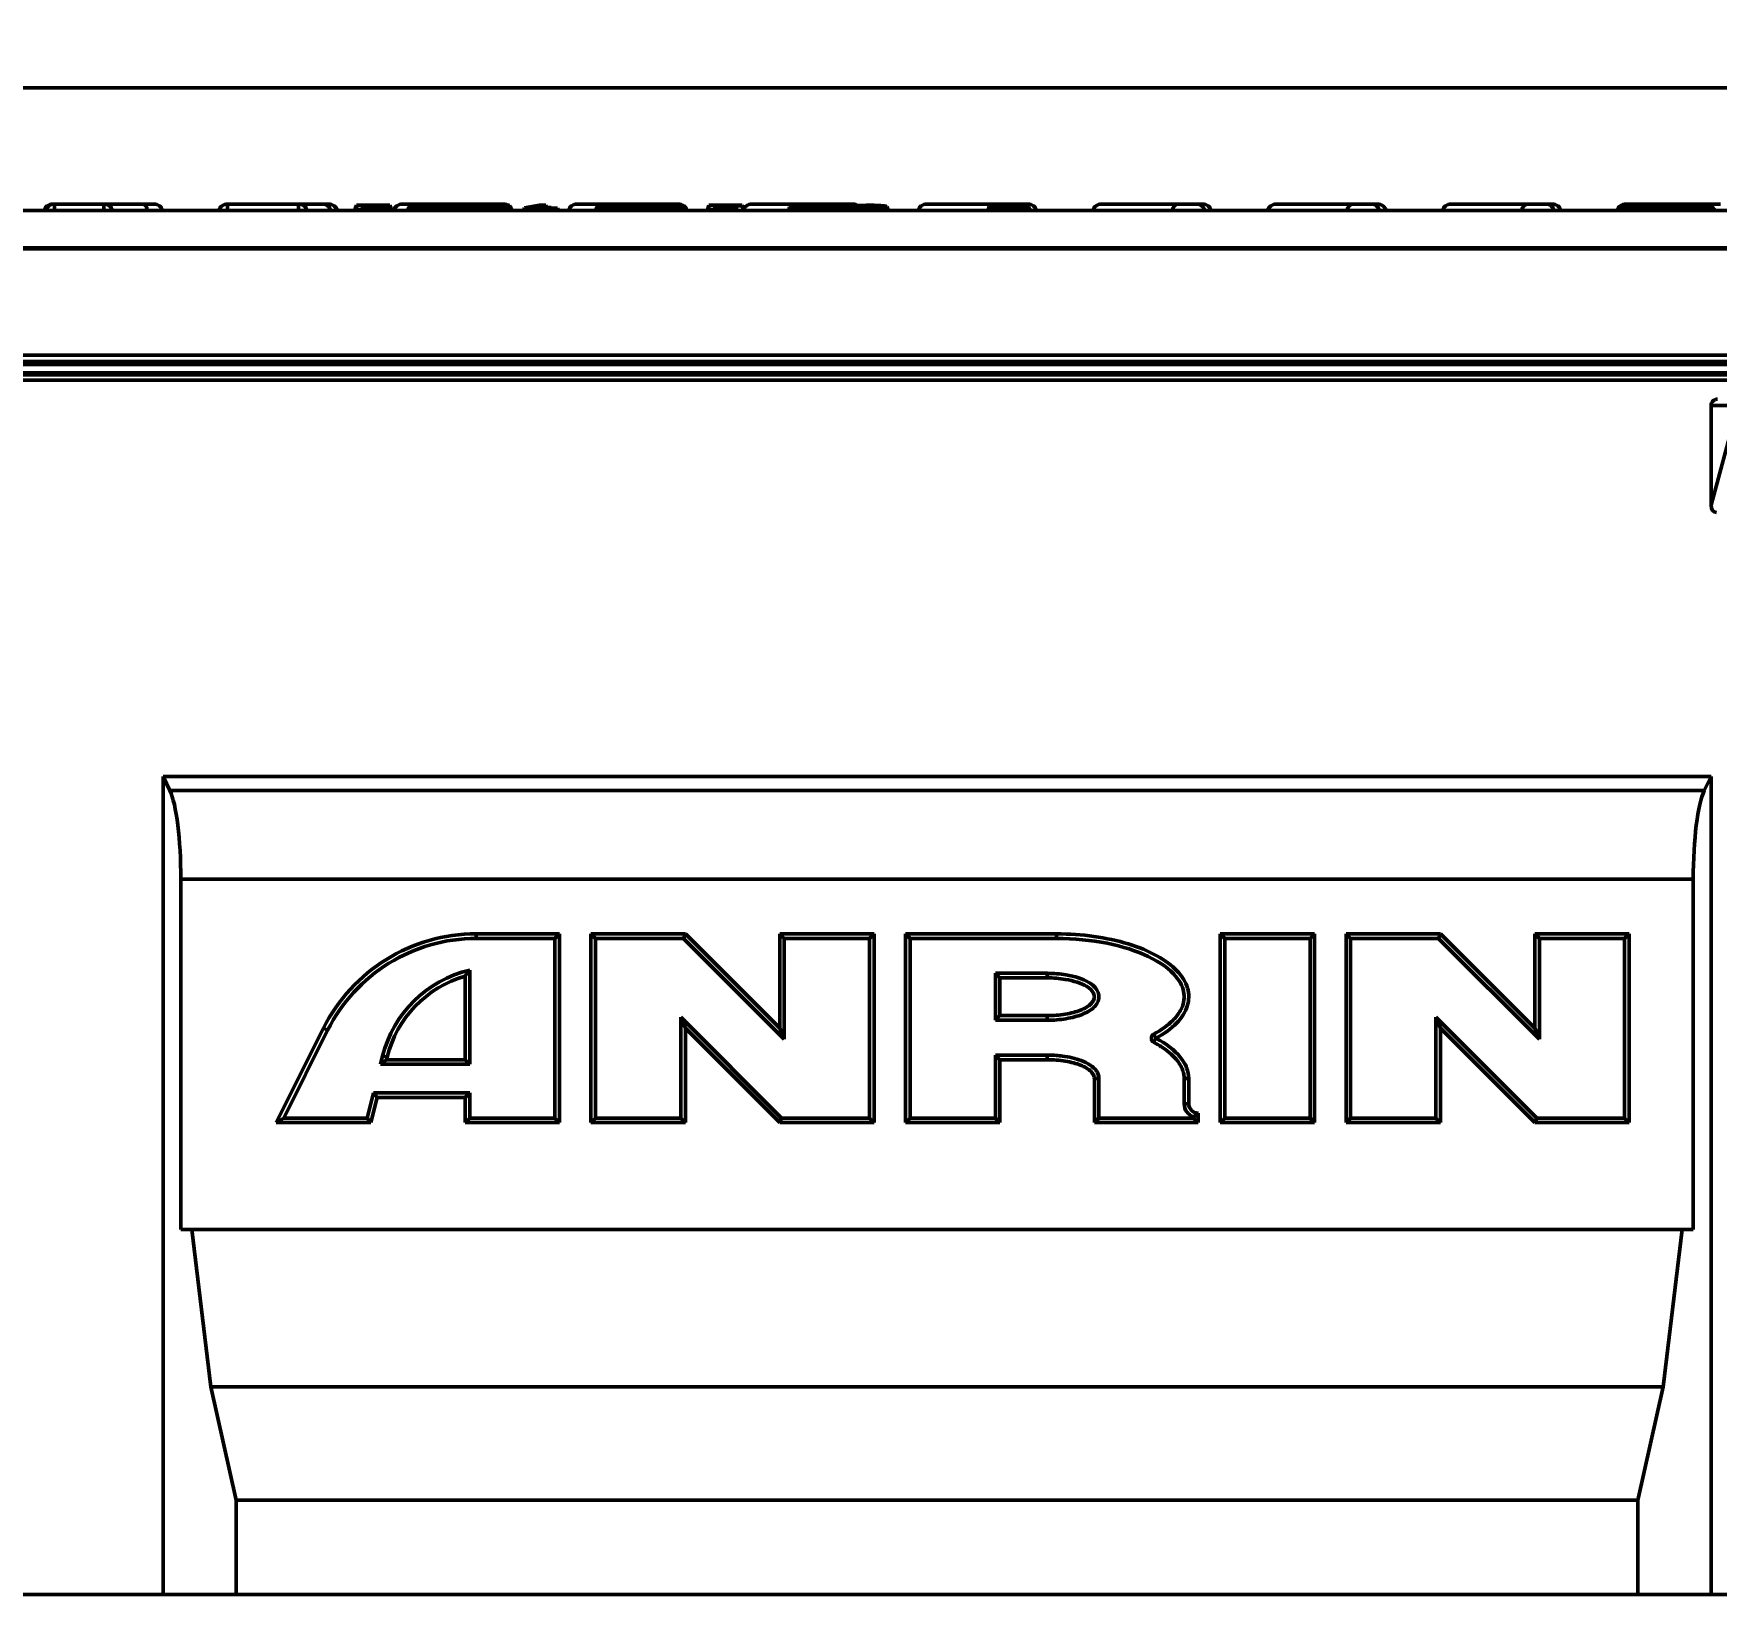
# Model space of a CAD drawing. Header units: millimetres. Extents: x 0 to 2219, y -32 to 1188.
# Drawn here: x 819.1 to 1086.5, y 634 to 882.1 of the extents above; entities that cross this region are included whole.
import ezdxf

# ---------------------------------------------------------------- set-up
doc = ezdxf.new("R2010")
doc.units = ezdxf.units.MM
doc.header["$LTSCALE"] = 2
doc.layers.get('Defpoints').update_dxf_attribs({"lineweight": 50})
for name, color, linetype, lineweight in [('Bemaßung (ISO)', 7, 'Continuous', 50), ('Sichtbar (ISO)', 7, 'Continuous', 50), ('Sichtbar schmal (ISO)', 7, 'Continuous', 50)]:
    doc.layers.add(name, color=color, linetype=linetype, lineweight=lineweight)
doc.styles.add('TXT 3_5', font='isocpeur.ttf')
doc.dimstyles.new('Anrin Standard (DIN)', dxfattribs={"dimscale": 2, "dimtxt": 3.5, "dimasz": 2.5, "dimexe": 2, "dimexo": 0, "dimgap": 0.8, "dimtad": 1, "dimrnd": 1e-08, "dimtxsty": 'TXT 3_5', "dimcen": 0.09, "dimdle": 10, "dimclrd": 256, "dimclre": 256, "dimclrt": 256, "dimadec": 0, "dimazin": 2, "dimtfac": 0.714286, "dimtmove": 0, "dimatfit": 3, "dimfxl": 1, "dimtolj": 1, "dimlwd": -1, "dimlwe": -1, "dimarcsym": 0})

# ---------------------------------------------------------------- blocks, each defined once
blk = doc.blocks.new('*D31')
at = {"layer": 'Bemaßung (ISO)', "transparency": 16777216}
for p, q in [((597.68, 807.69), (597.68, 877.51)), ((1597.68, 807.69), (1597.68, 877.51)), ((602.68, 873.51), (1592.68, 873.51))]:
    blk.add_line(p, q, dxfattribs=at)
for points in [[(602.68, 874.35), (602.68, 872.68), (597.68, 873.51)], [(1592.68, 874.35), (1592.68, 872.68), (1597.68, 873.51)]]:
    blk.add_solid(points, dxfattribs=at)
at = {"layer": 'Defpoints', "color": 0, "transparency": 16777216}
for p in [(1597.68, 873.51), (597.68, 807.69), (1597.68, 807.69)]:
    blk.add_point(p, dxfattribs=at)
at = {"layer": 'Bemaßung (ISO)', "transparency": 16777216, "insert": (1089.26, 882.11), "char_height": 7, "attachment_point": 1, "style": 'TXT 3_5'}
blk.add_mtext('\\A1;1000', dxfattribs=at)

msp = doc.modelspace()

# ---------------------------------------------------------------- linework, layer by layer
at = {"layer": 'Sichtbar (ISO)'}
for p, q in [((597.6788, 853.9986), (1097.6788, 853.9986)), ((822.1402, 854.9986), (822.3998, 854.9986)), ((822.3998, 854.9986), (830.2719, 854.9986)), ((830.2719, 854.9986), (836.4972, 854.9986)), ((836.4972, 854.9986), (838.2261, 854.9986)), ((849.9179, 854.9986), (849.9212, 854.9986)), ((849.9212, 854.9986), (861.2031, 854.9986)), ((861.2031, 854.9986), (862.1841, 854.9986)), ((862.1841, 854.9986), (864.9874, 854.9986)), ((864.9874, 854.9986), (866.0039, 854.9986)), ((870.1242, 853.9986), (870.436, 854.8294)), ((870.3874, 853.9986), (870.436, 854.1353)), ((870.436, 854.1353), (870.436, 854.8294)), ((870.436, 854.8294), (875.7081, 854.8294)), ((875.7081, 854.1353), (870.436, 854.1353)), ((875.7081, 854.7592), (871.3747, 854.7592)), ((871.4606, 854.5175), (871.3747, 854.7592)), ((871.3747, 854.7592), (871.3747, 854.5175)), ((871.3747, 854.5175), (874.7081, 854.5175)), ((874.7081, 854.4473), (871.3747, 854.4473)), ((871.4606, 854.2056), (871.3747, 854.4473)), ((871.3747, 854.4473), (871.3747, 854.2056)), ((871.3747, 854.2056), (875.7081, 854.2056)), ((874.8251, 854.2056), (874.7081, 854.5175)), ((874.7081, 854.5175), (874.7081, 854.4473)), ((874.7939, 854.2056), (874.7081, 854.4473)), ((876.0198, 853.9986), (875.7081, 854.8294)), ((875.7081, 854.8294), (875.7081, 854.7592)), ((875.9783, 853.9986), (875.7081, 854.7592)), ((875.7857, 853.9986), (875.7081, 854.2056)), ((875.7081, 854.2056), (875.7081, 854.1353)), ((875.7566, 853.9986), (875.7081, 854.1353)), ((877.6957, 854.9986), (879.5522, 854.9986)), ((893.0652, 854.9986), (879.5522, 854.9986)), ((893.0652, 854.9986), (893.7817, 854.9986)), ((894.4737, 854.8294), (894.7081, 854.8294)), ((894.7911, 854.6082), (894.7081, 854.8294)), ((894.7081, 854.8294), (894.7081, 854.6784)), ((896.9546, 853.9986), (897.1027, 854.402)), ((896.992, 853.9986), (897.1027, 854.31)), ((897.1027, 854.402), (899.5055, 854.8294)), ((897.1027, 854.31), (897.1027, 854.402)), ((900.436, 854.31), (897.1027, 854.31)), ((900.524, 854.8294), (897.9989, 854.3803)), ((897.9989, 854.3803), (900.436, 854.3803)), ((899.5055, 854.8294), (900.524, 854.8294)), ((900.3254, 853.9986), (900.436, 854.31)), ((900.3874, 853.9986), (900.436, 854.1353)), ((900.4079, 854.3803), (900.436, 854.4551)), ((900.436, 854.3803), (900.436, 854.4551)), ((900.436, 854.4551), (901.3747, 854.4551)), ((900.436, 854.1353), (900.436, 854.31)), ((901.3747, 854.1353), (900.436, 854.1353)), ((900.7355, 854.4551), (900.524, 854.8294)), ((901.4028, 854.3803), (901.3747, 854.4551)), ((901.3747, 854.4551), (901.3747, 854.3803)), ((901.3747, 854.3803), (902.3747, 854.3803)), ((902.3747, 854.31), (901.3747, 854.31)), ((901.4854, 853.9986), (901.3747, 854.31)), ((901.3747, 854.31), (901.3747, 854.1353)), ((901.4233, 853.9986), (901.3747, 854.1353)), ((902.5179, 853.9986), (902.3747, 854.3803)), ((902.3747, 854.3803), (902.3747, 854.31)), ((902.4854, 853.9986), (902.3747, 854.31)), ((904.7664, 854.8215), (904.7693, 854.8294)), ((904.7693, 854.8231), (904.7693, 854.8294)), ((904.7693, 854.8294), (904.7814, 854.8294)), ((905.4735, 854.9986), (909.292, 854.9986)), ((921.4823, 854.9986), (909.292, 854.9986)), ((921.4823, 854.9986), (921.5595, 854.9986)), ((926.1242, 853.9986), (926.436, 854.8294)), ((926.3874, 853.9986), (926.436, 854.1353)), ((926.436, 854.1353), (926.436, 854.8294)), ((926.436, 854.8294), (931.7081, 854.8294)), ((927.3747, 854.1353), (926.436, 854.1353)), ((931.7081, 854.7592), (927.3747, 854.7592)), ((927.4606, 854.5175), (927.3747, 854.7592)), ((927.3747, 854.7592), (927.3747, 854.5175)), ((927.3747, 854.5175), (930.7081, 854.5175)), ((930.7081, 854.4473), (927.3747, 854.4473)), ((927.5341, 853.9986), (927.3747, 854.4473)), ((927.3747, 854.4473), (927.3747, 854.1353)), ((927.4233, 853.9986), (927.3747, 854.1353)), ((930.9028, 853.9986), (930.7081, 854.5175)), ((930.7081, 854.5175), (930.7081, 854.4473)), ((930.8675, 853.9986), (930.7081, 854.4473)), ((931.9365, 854.2207), (931.7081, 854.8294)), ((931.7081, 854.8294), (931.7081, 854.7592)), ((931.9143, 854.1787), (931.7081, 854.7592)), ((933.2513, 854.9986), (939.8577, 854.9986)), ((949.2542, 854.9986), (939.8577, 854.9986)), ((949.2542, 854.9986), (949.3372, 854.9986)), ((950.3747, 854.582), (950.3747, 854.6321)), ((953.7693, 854.6321), (953.7693, 854.3327)), ((954.7071, 854.6375), (954.9403, 853.9986)), ((954.7081, 854.6321), (954.7081, 854.3327)), ((961.029, 854.9986), (971.4315, 854.9986)), ((976.3805, 854.9986), (971.4315, 854.9986)), ((976.3805, 854.9986), (977.115, 854.9986)), ((988.8068, 854.9986), (1001.0729, 854.9986)), ((1001.0729, 854.9986), (1003.8762, 854.9986)), ((1003.8762, 854.9986), (1004.8928, 854.9986)), ((1016.5846, 854.9986), (1028.8507, 854.9986)), ((1028.8507, 854.9986), (1031.654, 854.9986)), ((1031.654, 854.9986), (1032.6706, 854.9986)), ((1044.3624, 854.9986), (1056.6285, 854.9986)), ((1056.6285, 854.9986), (1059.4318, 854.9986)), ((1059.4318, 854.9986), (1060.4484, 854.9986)), ((1072.1402, 854.9986), (1072.1877, 854.9986)), ((1084.155, 854.9986), (1072.1877, 854.9986)), ((1084.155, 854.9986), (1084.4063, 854.9986)), ((1084.4063, 854.9986), (1087.2096, 854.9986)), ((1097.6788, 829.9986), (597.6788, 829.9986)), ((1597.6788, 826.9986), (597.6788, 826.9986)), ((1085.6788, 807.154), (1085.6788, 822.9986)), ((1085.6788, 763.9986), (839.6788, 763.9986)), ((839.6788, 633.9986), (839.6788, 763.9986)), ((839.6788, 763.9986), (840.7598, 761.7674)), ((1084.5979, 761.7674), (1085.6788, 763.9986)), ((1085.6788, 633.9986), (1085.6788, 763.9986)), ((842.5, 747.672), (842.5, 691.9986)), ((1082.8576, 691.9986), (1082.8576, 747.672)), ((889.4493, 738.9986), (902.6788, 738.9986)), ((889.4493, 738.2707), (901.9509, 738.2707)), ((902.6788, 738.9986), (901.9509, 738.2707)), ((901.9509, 738.2707), (901.9509, 709.7266)), ((902.6788, 738.9986), (902.6788, 708.9986)), ((907.6788, 738.9986), (922.6788, 738.9986)), ((907.6788, 738.9986), (908.4068, 738.2707)), ((907.6788, 708.9986), (907.6788, 738.9986)), ((908.4068, 738.2707), (922.3773, 738.2707)), ((908.4068, 709.7266), (908.4068, 738.2707)), ((922.6788, 738.9986), (922.3773, 738.2707)), ((922.3773, 738.2707), (938.4068, 722.2412)), ((922.6788, 738.9986), (937.6788, 723.9986)), ((937.6788, 738.9986), (938.4068, 738.2707)), ((937.6788, 723.9986), (937.6788, 738.9986)), ((937.6788, 738.9986), (952.6788, 738.9986)), ((938.4068, 722.2412), (938.4068, 738.2707)), ((938.4068, 738.2707), (951.9509, 738.2707)), ((952.6788, 738.9986), (951.9509, 738.2707)), ((951.9509, 738.2707), (951.9509, 709.7266)), ((952.6788, 738.9986), (952.6788, 708.9986)), ((957.6788, 738.9986), (958.4068, 738.2707)), ((957.6788, 708.9986), (957.6788, 738.9986)), ((957.6788, 738.9986), (981.6788, 738.9986)), ((958.4068, 709.7266), (958.4068, 738.2707)), ((958.4068, 738.2707), (981.6788, 738.2707)), ((1007.6788, 738.9986), (1008.4068, 738.2707)), ((1007.6788, 708.9986), (1007.6788, 738.9986)), ((1007.6788, 738.9986), (1022.6788, 738.9986)), ((1008.4068, 709.7266), (1008.4068, 738.2707)), ((1008.4068, 738.2707), (1021.9509, 738.2707)), ((1022.6788, 738.9986), (1021.9509, 738.2707)), ((1021.9509, 738.2707), (1021.9509, 709.7266)), ((1022.6788, 738.9986), (1022.6788, 708.9986)), ((1027.6788, 738.9986), (1042.6788, 738.9986)), ((1027.6788, 738.9986), (1028.4068, 738.2707)), ((1027.6788, 708.9986), (1027.6788, 738.9986)), ((1028.4068, 738.2707), (1042.3773, 738.2707)), ((1028.4068, 709.7266), (1028.4068, 738.2707)), ((1042.6788, 738.9986), (1042.3773, 738.2707)), ((1042.3773, 738.2707), (1058.4068, 722.2412)), ((1042.6788, 738.9986), (1057.6788, 723.9986)), ((1057.6788, 738.9986), (1058.4068, 738.2707)), ((1057.6788, 723.9986), (1057.6788, 738.9986)), ((1057.6788, 738.9986), (1072.6788, 738.9986)), ((1058.4068, 722.2412), (1058.4068, 738.2707)), ((1058.4068, 738.2707), (1071.9509, 738.2707)), ((1072.6788, 738.9986), (1071.9509, 738.2707)), ((1071.9509, 738.2707), (1071.9509, 709.7266)), ((1072.6788, 738.9986), (1072.6788, 708.9986)), ((888.4068, 733.2309), (888.4068, 718.2707)), ((971.9509, 725.2707), (971.9509, 732.7266)), ((972.6788, 731.9986), (971.9509, 732.7266)), ((971.9509, 732.7266), (980.1788, 732.7266)), ((887.6788, 718.9986), (887.6788, 732.2874)), ((972.6788, 731.9986), (972.6788, 725.9986)), ((980.1788, 731.9986), (972.6788, 731.9986)), ((937.9803, 709.7266), (921.9509, 725.756)), ((922.6788, 723.9986), (921.9509, 725.756)), ((921.9509, 725.756), (921.9509, 709.7266)), ((972.6788, 725.9986), (971.9509, 725.2707)), ((980.1788, 725.2707), (971.9509, 725.2707)), ((972.6788, 725.9986), (980.1788, 725.9986)), ((1057.9803, 709.7266), (1041.9509, 725.756)), ((1042.6788, 723.9986), (1041.9509, 725.756)), ((1041.9509, 725.756), (1041.9509, 709.7266)), ((857.6788, 708.9986), (865.1788, 723.9986)), ((858.8567, 709.7266), (865.8299, 723.6731)), ((937.6788, 708.9986), (922.6788, 723.9986)), ((922.6788, 723.9986), (922.6788, 708.9986)), ((937.6788, 723.9986), (938.4068, 722.2412)), ((1057.6788, 708.9986), (1042.6788, 723.9986)), ((1042.6788, 723.9986), (1042.6788, 708.9986)), ((1057.6788, 723.9986), (1058.4068, 722.2412)), ((874.2465, 718.2707), (874.5771, 719.5932)), ((875.2833, 719.4166), (875.1788, 718.9986)), ((980.1788, 719.7266), (971.9509, 719.7266)), ((972.6788, 718.9986), (971.9509, 719.7266)), ((971.9509, 719.7266), (971.9509, 709.7266)), ((875.1788, 718.9986), (874.2465, 718.2707)), ((888.4068, 718.2707), (874.2465, 718.2707)), ((875.1788, 718.9986), (887.6788, 718.9986)), ((887.6788, 718.9986), (888.4068, 718.2707)), ((980.1788, 718.9986), (972.6788, 718.9986)), ((972.6788, 718.9986), (972.6788, 708.9986)), ((987.6788, 708.9986), (987.6788, 715.9986)), ((988.4068, 709.7266), (988.4068, 715.9986)), ((1001.9509, 715.9986), (1001.9509, 711.9986)), ((1002.6788, 715.9986), (1002.6788, 711.9986)), ((873.1105, 713.7266), (872.1105, 709.7266)), ((873.6788, 712.9986), (872.6788, 708.9986)), ((888.4068, 713.7266), (873.1105, 713.7266)), ((873.6788, 712.9986), (873.1105, 713.7266)), ((887.6788, 712.9986), (873.6788, 712.9986)), ((887.6788, 712.9986), (888.4068, 713.7266)), ((887.6788, 708.9986), (887.6788, 712.9986)), ((888.4068, 709.7266), (888.4068, 713.7266)), ((857.6788, 708.9986), (858.8567, 709.7266)), ((872.6788, 708.9986), (857.6788, 708.9986)), ((872.1105, 709.7266), (858.8567, 709.7266)), ((872.6788, 708.9986), (872.1105, 709.7266)), ((887.6788, 708.9986), (888.4068, 709.7266)), ((902.6788, 708.9986), (887.6788, 708.9986)), ((901.9509, 709.7266), (888.4068, 709.7266)), ((902.6788, 708.9986), (901.9509, 709.7266)), ((907.6788, 708.9986), (908.4068, 709.7266)), ((922.6788, 708.9986), (907.6788, 708.9986)), ((921.9509, 709.7266), (908.4068, 709.7266)), ((922.6788, 708.9986), (921.9509, 709.7266)), ((937.6788, 708.9986), (937.9803, 709.7266)), ((952.6788, 708.9986), (937.6788, 708.9986)), ((951.9509, 709.7266), (937.9803, 709.7266)), ((952.6788, 708.9986), (951.9509, 709.7266)), ((957.6788, 708.9986), (958.4068, 709.7266)), ((972.6788, 708.9986), (957.6788, 708.9986)), ((971.9509, 709.7266), (958.4068, 709.7266)), ((972.6788, 708.9986), (971.9509, 709.7266)), ((987.6788, 708.9986), (988.4068, 709.7266)), ((1004.1788, 708.9986), (987.6788, 708.9986)), ((1003.4509, 709.7266), (988.4068, 709.7266)), ((1003.4509, 709.893), (1003.4509, 709.7266)), ((1004.1788, 708.9986), (1003.4509, 709.7266)), ((1004.1788, 710.4986), (1004.1788, 708.9986)), ((1007.6788, 708.9986), (1008.4068, 709.7266)), ((1022.6788, 708.9986), (1007.6788, 708.9986)), ((1021.9509, 709.7266), (1008.4068, 709.7266)), ((1022.6788, 708.9986), (1021.9509, 709.7266)), ((1027.6788, 708.9986), (1028.4068, 709.7266)), ((1042.6788, 708.9986), (1027.6788, 708.9986)), ((1041.9509, 709.7266), (1028.4068, 709.7266)), ((1042.6788, 708.9986), (1041.9509, 709.7266)), ((1057.6788, 708.9986), (1057.9803, 709.7266)), ((1072.6788, 708.9986), (1057.6788, 708.9986)), ((1071.9509, 709.7266), (1057.9803, 709.7266)), ((1072.6788, 708.9986), (1071.9509, 709.7266)), ((1082.8576, 691.9986), (842.5, 691.9986)), ((844.2633, 691.9986), (847.2609, 666.9986)), ((1078.0968, 666.9986), (1081.0943, 691.9986)), ((1078.0968, 666.9986), (847.2609, 666.9986)), ((847.2609, 666.9986), (851.3164, 648.9986)), ((1074.0412, 648.9986), (1078.0968, 666.9986)), ((1074.0412, 648.9986), (851.3164, 648.9986)), ((851.3164, 648.9986), (851.3164, 633.9986)), ((1074.0412, 633.9986), (1074.0412, 648.9986)), ((815.6788, 633.9986), (839.6788, 633.9986)), ((839.6788, 633.9986), (851.3164, 633.9986)), ((1074.0412, 633.9986), (851.3164, 633.9986)), ((1074.0412, 633.9986), (1085.6788, 633.9986)), ((1085.6788, 633.9986), (1109.6788, 633.9986))]:
    msp.add_line(p, q, dxfattribs=at)
for centre, radius, start, end in [((822.1402, 853.4986), 1.5, 90, 160.528779), ((822.3998, 853.4986), 1.5, 90, 160.528779), ((830.2719, 853.4986), 1.5, 19.471221, 90), ((838.2261, 853.4986), 1.5, 19.471221, 90), ((849.9179, 853.4986), 1.5, 90, 160.528779), ((861.2031, 853.4986), 1.5, 19.471221, 90), ((866.0039, 853.4986), 1.5, 19.471221, 90), ((877.6957, 853.4986), 1.5, 90, 160.528779), ((893.7817, 853.4986), 1.5, 19.471221, 90), ((905.4735, 853.4986), 1.5, 90, 160.528779), ((921.5595, 853.4986), 1.5, 19.471221, 90), ((933.2513, 853.4986), 1.5, 90, 160.528779), ((949.3372, 853.4986), 1.5, 19.471221, 90), ((961.029, 853.4986), 1.5, 90, 160.528779), ((977.115, 853.4986), 1.5, 19.471221, 90), ((988.8068, 853.4986), 1.5, 90, 160.528779), ((1004.8928, 853.4986), 1.5, 19.471221, 90), ((1016.5846, 853.4986), 1.5, 90, 160.528779), ((1032.6706, 853.4986), 1.5, 19.471221, 90), ((1044.3624, 853.4986), 1.5, 90, 160.528779), ((1060.4484, 853.4986), 1.5, 19.471221, 90), ((1072.1402, 853.4986), 1.5, 90, 160.528779), ((889.4493, 711.8634), 27.1353, 90, 153.434949), ((889.4493, 711.8634), 26.4073, 90, 153.434949), ((892.6788, 715.0678), 18.6588, 103.235656, 165.963757), ((892.6788, 715.0678), 17.9309, 106.191505, 165.963757), ((997.4613, 722.4018), 0.7279, 118.479954, 241.935979), ((1004.1788, 711.9986), 2.2279, 180, 250.929431), ((1004.1788, 711.9986), 1.5, 180, 270)]:
    msp.add_arc(centre, radius, start, end, dxfattribs=at)
for centre, major_axis, ratio, start_param, end_param in [((952.072, 854.6321), (2.636, 0), 0.07485738, 0, 2.39389405), ((952.072, 854.6321), (-1.6973, 0), 0.07485738, 3.14159265, 6.28318531), ((952.072, 854.3327), (1.6973, 0), 0.07485738, 3.6926801, 6.28318531), ((952.072, 854.3327), (2.636, 0), 0.07485738, 4.15652917, 6.28318531), ((1086.7141, 822.9986), (-1.0353, 0), 0.96592583, 4.71238898, 6.28318531), ((1086.7141, 807.4128), (-0.3725, -1.3903), 0.69474659, 5.08048906, 6.46723535), ((839.8551, 747.672), (0, 15), 0.17632698, 4.71238898, 5.93411946), ((1085.5025, 747.672), (0, -15), 0.17632698, 3.4906585, 4.71238898)]:
    msp.add_ellipse(centre, major_axis=major_axis, ratio=ratio, start_param=start_param, end_param=end_param, dxfattribs=at)
for points, knots in [([(836.4972, 854.9986), (836.4981, 854.9986), (836.499, 854.9986), (836.5999, 854.9979), (836.7019, 854.959), (836.8921, 854.791), (836.974, 854.6715), (837.0863, 854.4217), (837.1292, 854.298), (837.1742, 854.1012), (837.1842, 854.0512), (837.193, 853.9986)], [-0.781927485, -0.781927485, -0.781927485, -0.781927485, -0.780846271, -0.780846271, -0.665040794, -0.665040794, -0.55412259, -0.55412259, -0.48002104, -0.48002104, -0.456682705, -0.456682705, -0.456682705, -0.456682705]), ([(878.5632, 853.9986), (878.5657, 854.0514), (878.5716, 854.103), (878.6072, 854.2847), (878.6692, 854.4349), (878.759, 854.5593)], [0.0666411162, 0.0666411162, 0.0666411162, 0.0666411162, 0.0876759983, 0.0876759983, 0.1444903645, 0.1444903645, 0.1444903645, 0.1444903645]), ([(878.759, 854.5593), (878.821, 854.6429), (878.8889, 854.7146), (879.0496, 854.8481), (879.1444, 854.9035), (879.3418, 854.9789), (879.4449, 854.9981), (879.5494, 854.9986), (879.5508, 854.9986), (879.5522, 854.9986)], [0.390745137, 0.390745137, 0.390745137, 0.390745137, 0.430988134, 0.430988134, 0.480959897, 0.480959897, 0.532341208, 0.532341208, 0.533027086, 0.533027086, 0.533027086, 0.533027086]), ([(893.0652, 854.9986), (893.0674, 854.9986), (893.0696, 854.9986), (893.2741, 854.998), (893.4778, 854.9684), (893.8552, 854.851), (894.034, 854.7662), (894.2354, 854.6211), (894.2734, 854.5912), (894.3105, 854.5593)], [-0.000850515, -0.000850515, -0.000850515, -0.000850515, 0, 0, 0.079303638, 0.079303638, 0.15301084, 0.15301084, 0.170541221, 0.170541221, 0.170541221, 0.170541221]), ([(894.3105, 854.5593), (894.4554, 854.4319), (894.5869, 854.2748), (894.6998, 854.0892), (894.7239, 854.0446), (894.7461, 853.9984)], [0.9326268312, 0.9326268312, 0.9326268312, 0.9326268312, 0.9989118212, 0.9989118212, 1.0183513565, 1.0183513565, 1.0183513565, 1.0183513565]), ([(908.4589, 853.9987), (908.455, 854.0525), (908.4549, 854.1053), (908.4705, 854.2862), (908.5164, 854.4354), (908.5948, 854.5593)], [0.0675472191, 0.0675472191, 0.0675472191, 0.0675472191, 0.0890337558, 0.0890337558, 0.1444186191, 0.1444186191, 0.1444186191, 0.1444186191]), ([(908.5948, 854.5593), (908.6561, 854.6533), (908.7243, 854.7327), (908.872, 854.8631), (908.9515, 854.913), (909.1167, 854.9808), (909.2025, 854.9981), (909.2896, 854.9986), (909.2908, 854.9986), (909.292, 854.9986)], [0.382982229, 0.382982229, 0.382982229, 0.382982229, 0.42713138, 0.42713138, 0.472833962, 0.472833962, 0.519503103, 0.519503103, 0.520160019, 0.520160019, 0.520160019, 0.520160019]), ([(921.4823, 854.9986), (921.4843, 854.9986), (921.4862, 854.9986), (921.6579, 854.998), (921.8284, 854.9717), (922.1478, 854.8675), (922.2996, 854.7919), (922.4919, 854.6496), (922.5431, 854.6066), (922.592, 854.5593)], [-0.00079701, -0.00079701, -0.00079701, -0.00079701, 0, 0, 0.070077303, 0.070077303, 0.136233773, 0.136233773, 0.161129525, 0.161129525, 0.161129525, 0.161129525]), ([(922.592, 854.5593), (922.7201, 854.4328), (922.8312, 854.2782), (922.9228, 854.0937), (922.9427, 854.0468), (922.9604, 853.9984)], [0.930732609, 0.930732609, 0.930732609, 0.930732609, 0.9937765872, 0.9937765872, 1.0136797246, 1.0136797246, 1.0136797246, 1.0136797246]), ([(939.1823, 853.9987), (939.1709, 854.0535), (939.1638, 854.1076), (939.1575, 854.2874), (939.1866, 854.4358), (939.254, 854.5593)], [0.0692657699, 0.0692657699, 0.0692657699, 0.0692657699, 0.0913638006, 0.0913638006, 0.1455958782, 0.1455958782, 0.1455958782, 0.1455958782]), ([(939.254, 854.5593), (939.3125, 854.6628), (939.3784, 854.7489), (939.5114, 854.8763), (939.5773, 854.9214), (939.7135, 854.9825), (939.784, 854.9982), (939.8556, 854.9986), (939.8567, 854.9986), (939.8577, 854.9986)], [0.376140047, 0.376140047, 0.376140047, 0.376140047, 0.423658031, 0.423658031, 0.465600445, 0.465600445, 0.508187315, 0.508187315, 0.508818678, 0.508818678, 0.508818678, 0.508818678]), ([(949.2542, 854.9986), (949.2559, 854.9986), (949.2576, 854.9986), (949.4022, 854.9981), (949.5455, 854.9745), (949.8162, 854.8817), (949.9454, 854.814), (950.1276, 854.6748), (950.1877, 854.6204), (950.2442, 854.5593)], [-0.000752486, -0.000752486, -0.000752486, -0.000752486, 0, 0, 0.062492592, 0.062492592, 0.122227604, 0.122227604, 0.153295028, 0.153295028, 0.153295028, 0.153295028]), ([(950.2442, 854.5593), (950.3576, 854.4337), (950.4505, 854.2809), (950.5222, 854.0974), (950.5377, 854.0487), (950.5505, 853.9985)], [0.9369500356, 0.9369500356, 0.9369500356, 0.9369500356, 0.9973934015, 0.9973934015, 1.0177038531, 1.0177038531, 1.0177038531, 1.0177038531]), ([(970.9236, 853.9988), (970.9028, 854.0547), (970.8869, 854.1101), (970.8635, 854.2411), (970.8609, 854.3342), (970.8827, 854.4581), (970.8994, 854.5111), (970.9216, 854.5593)], [0.072366263, 0.072366263, 0.072366263, 0.072366263, 0.0954421854, 0.0954421854, 0.1283688669, 0.1283688669, 0.1484270957, 0.1484270957, 0.1484270957, 0.1484270957]), ([(970.9216, 854.5593), (970.9751, 854.6715), (971.0363, 854.7637), (971.1528, 854.8879), (971.206, 854.9288), (971.3157, 854.9841), (971.3722, 854.9982), (971.4297, 854.9986), (971.4306, 854.9986), (971.4315, 854.9986)], [0.370047963, 0.370047963, 0.370047963, 0.370047963, 0.420482262, 0.420482262, 0.459092895, 0.459092895, 0.498112889, 0.498112889, 0.498721508, 0.498721508, 0.498721508, 0.498721508]), ([(976.3805, 854.9986), (976.382, 854.9986), (976.3836, 854.9986), (976.5054, 854.9981), (976.6257, 854.977), (976.8549, 854.894), (976.9647, 854.8333), (977.1359, 854.6971), (977.2015, 854.6329), (977.2621, 854.5593)], [-0.000714687, -0.000714687, -0.000714687, -0.000714687, 0, 0, 0.056145738, 0.056145738, 0.110356063, 0.110356063, 0.146651656, 0.146651656, 0.146651656, 0.146651656]), ([(977.2621, 854.5593), (977.3625, 854.4344), (977.4386, 854.2831), (977.4911, 854.1006), (977.5016, 854.0502), (977.5094, 853.9985)], [0.9518864923, 0.9518864923, 0.9518864923, 0.9518864923, 1.0102220827, 1.0102220827, 1.0309141482, 1.0309141482, 1.0309141482, 1.0309141482]), ([(1070.8697, 853.9985), (1070.8832, 854.0485), (1070.8992, 854.097), (1070.9733, 854.2806), (1071.0684, 854.4336), (1071.1836, 854.5593)], [0.0663986262, 0.0663986262, 0.0663986262, 0.0663986262, 0.0866606527, 0.0866606527, 0.147397093, 0.147397093, 0.147397093, 0.147397093]), ([(1071.1836, 854.5593), (1071.2393, 854.6188), (1071.2985, 854.6718), (1071.482, 854.8115), (1071.6138, 854.8801), (1071.8901, 854.9742), (1072.0365, 854.9981), (1072.1842, 854.9986), (1072.1859, 854.9986), (1072.1877, 854.9986)], [0.410035559, 0.410035559, 0.410035559, 0.410035559, 0.440393643, 0.440393643, 0.500871726, 0.500871726, 0.564230294, 0.564230294, 0.564987895, 0.564987895, 0.564987895, 0.564987895]), ([(1084.155, 854.9986), (1084.1578, 854.9986), (1084.1606, 854.9986), (1084.4579, 854.9979), (1084.7568, 854.9602), (1085.3083, 854.8048), (1085.5487, 854.6958), (1085.7505, 854.5593)], [-0.001000672, -0.001000672, -0.001000672, -0.001000672, 0, 0, 0.105510503, 0.105510503, 0.204717177, 0.204717177, 0.204717177, 0.204717177]), ([(1085.7505, 854.5593), (1085.9394, 854.4296), (1086.124, 854.266), (1086.2879, 854.0773), (1086.3191, 854.0386), (1086.3494, 853.9984)], [0.9631605112, 0.9631605112, 0.9631605112, 0.9631605112, 1.0388963085, 1.0388963085, 1.0571064204, 1.0571064204, 1.0571064204, 1.0571064204]), ([(981.6788, 738.2707), (984.4296, 738.2707), (987.1793, 738.0051), (992.1504, 737.0055), (994.384, 736.2864), (998.1779, 734.4757), (999.6891, 733.365), (1001.0213, 731.7606), (1001.3128, 731.3044), (1001.7338, 730.3979), (1001.8644, 729.9479), (1001.9759, 729.0449), (1001.9563, 728.599), (1001.7663, 727.699), (1001.5948, 727.2451), (1001.0501, 726.2664), (1000.6492, 725.7415), (999.3681, 724.4543), (998.347, 723.7105), (997.1142, 723.0417)], [1.57079633, 1.57079633, 1.57079633, 1.57079633, 1.97035818, 1.97035818, 2.35732633, 2.35732633, 2.76507456, 2.76507456, 2.92396758, 2.92396758, 3.0828606, 3.0828606, 3.24175361, 3.24175361, 3.40064663, 3.40064663, 3.58416516, 3.58416516, 3.86198708, 3.86198708, 3.86198708, 3.86198708]), ([(980.1788, 732.7266), (981.1987, 732.7265), (983.7497, 732.5227), (985.8535, 731.8497), (987.4122, 730.9167), (988.1599, 730.2498), (988.487, 728.9986), (988.2447, 728.0593), (987.4571, 727.052), (985.8755, 726.1345), (983.2379, 725.4327), (981.1987, 725.2707), (980.1788, 725.2707)], [-1.57079633, -1.57079633, -1.57079633, -1.57079633, -1.17809725, -0.58904862, -0.58904862, -0.19634954, 0, 0.19634954, 0.39269908, 0.78539816, 1.17809725, 1.57079633, 1.57079633, 1.57079633, 1.57079633]), ([(980.1788, 725.9986), (981.1606, 725.9986), (983.1236, 726.1548), (985.6201, 726.8221), (987.0098, 727.6543), (987.5821, 728.4096), (987.7272, 728.9986), (987.5342, 729.7841), (986.9603, 730.3388), (985.5966, 731.1551), (983.616, 731.8041), (981.1606, 731.9986), (980.1788, 731.9986)], [-1.57079633, -1.57079633, -1.57079633, -1.57079633, -1.17809725, -0.78539816, -0.39269908, -0.19634954, 0, 0.19634954, 0.58904862, 0.58904862, 1.17809725, 1.57079633, 1.57079633, 1.57079633, 1.57079633]), ([(997.4613, 722.4018), (999.1298, 721.5122), (1001.1048, 719.9827), (1002.4519, 717.7359), (1002.6788, 716.5777), (1002.6788, 715.9986)], [2.446679352, 2.446679352, 2.446679352, 2.446679352, 2.794136003, 2.967864328, 3.141592654, 3.141592654, 3.141592654, 3.141592654]), ([(988.4068, 715.9986), (988.4068, 716.2187), (988.3682, 716.4382), (988.2254, 716.8526), (988.122, 717.0476), (987.7486, 717.5792), (987.4158, 717.8791), (986.6012, 718.4236), (986.1095, 718.6647), (984.6966, 719.1934), (983.6871, 719.4301), (982.294, 719.6125), (981.9761, 719.6454), (981.1681, 719.7077), (980.6735, 719.7266), (980.1788, 719.7266)], [0, 0, 0, 0, 0.13696596, 0.13696596, 0.27393192, 0.27393192, 0.53922985, 0.53922985, 0.8187742, 0.8187742, 1.25451018, 1.25451018, 1.38032696, 1.38032696, 1.57079633, 1.57079633, 1.57079633, 1.57079633]), ([(997.1188, 721.7595), (997.6789, 721.4609), (998.1952, 721.1487), (999.1174, 720.5144), (999.5263, 720.193), (1000.2684, 719.5211), (1000.5964, 719.1701), (1001.2975, 718.2683), (1001.5928, 717.7167), (1001.8147, 717.0165), (1001.8542, 716.8602), (1001.9287, 716.4684), (1001.9509, 716.2335), (1001.9509, 715.9986)], [2.446679352, 2.446679352, 2.446679352, 2.446679352, 2.567865615, 2.567865615, 2.685232236, 2.685232236, 2.808901412, 2.808901412, 3.001669072, 3.001669072, 3.057329853, 3.057329853, 3.141592654, 3.141592654, 3.141592654, 3.141592654]), ([(987.6788, 715.9986), (987.6788, 716.195), (987.5821, 716.5877), (987.0098, 717.343), (985.6201, 718.1752), (983.1236, 718.8424), (981.1606, 718.9986), (980.1788, 718.9986)], [0, 0, 0, 0, 0.19634954, 0.39269908, 0.78539816, 1.17809725, 1.57079633, 1.57079633, 1.57079633, 1.57079633])]:
    msp.add_open_spline(points, degree=3, knots=knots, dxfattribs=at)
for points, degree in [([(981.6788, 738.9986), (983.6836, 738.9986), (987.693, 738.7234), (993.2172, 737.5182), (997.8014, 735.619), (1001.0722, 733.1804), (1002.7631, 730.4012), (1002.7364, 727.5078), (1000.9942, 724.7357), (998.7837, 723.1193), (997.4613, 722.4018)], 3), ([(887.6788, 732.2874), (888.0331, 732.7592), (888.4068, 733.2309)], 2), ([(1004.1788, 710.4986), (1003.876, 710.1958), (1003.4509, 709.893)], 2)]:
    msp.add_open_spline(points, degree=degree, dxfattribs=at)
at = {"layer": 'Sichtbar schmal (ISO)'}
for p, q in [((822.3998, 854.9986), (822.3998, 853.9986)), ((830.2719, 853.9986), (830.2719, 854.9986)), ((849.9212, 854.9986), (849.9212, 853.9986)), ((861.2031, 853.9986), (861.2031, 854.9986)), ((878.759, 854.5593), (894.3105, 854.5593)), ((908.5948, 854.5593), (922.592, 854.5593)), ((939.254, 854.5593), (950.2442, 854.5593)), ((950.4033, 854.5539), (950.3747, 854.6321)), ((953.6424, 854.2845), (953.7693, 854.6321)), ((953.7668, 854.3257), (953.7693, 854.3327)), ((954.9393, 853.9986), (954.7081, 854.6321)), ((954.83, 853.9986), (954.7081, 854.3327)), ((970.9216, 854.5593), (977.2621, 854.5593)), ((1071.1836, 854.5593), (1085.7505, 854.5593)), ((1097.6788, 848.0756), (597.6788, 848.0756)), ((597.6788, 847.9175), (1097.6788, 847.9175)), ((597.6788, 830.9986), (1097.6788, 830.9986)), ((597.6788, 829.4986), (1097.6788, 829.4986)), ((1097.6788, 828.2057), (597.6788, 828.2057)), ((597.6788, 827.8522), (1097.6788, 827.8522)), ((1088.9636, 822.9986), (1085.6788, 822.9986)), ((1085.6788, 807.154), (1088.9636, 819.4128)), ((1084.5979, 761.7674), (840.7598, 761.7674)), ((1082.8576, 747.672), (842.5, 747.672)), ((889.4493, 738.9986), (889.4493, 738.2707)), ((981.6788, 738.9986), (981.6788, 738.2707)), ((980.1788, 731.9986), (980.1788, 732.7266)), ((980.1788, 725.9986), (980.1788, 725.2707)), ((865.1788, 723.9986), (865.8299, 723.6731)), ((997.4613, 722.4018), (997.1142, 723.0417)), ((997.4613, 722.4018), (997.1188, 721.7595)), ((875.2833, 719.4166), (874.5771, 719.5932)), ((980.1788, 718.9986), (980.1788, 719.7266)), ((987.6788, 715.9986), (988.4068, 715.9986)), ((1002.6788, 715.9986), (1001.9509, 715.9986)), ((1002.6788, 711.9986), (1001.9509, 711.9986))]:
    msp.add_line(p, q, dxfattribs=at)
for centre, ratio, start_param, end_param in [((849.9212, 853.4986), 0.99993312, 0, 1.23095942), ((862.1841, 853.4986), 0.74565052, 0, 0.38398941), ((864.9874, 853.4986), 0.97892091, 5.05222589, 6.28318531), ((1001.0729, 853.4986), 0.74565052, 0, 1.23095942), ((1003.8762, 853.4986), 0.97892091, 5.05222589, 6.28318531), ((1028.8507, 853.4986), 0.74565052, 0, 1.23095942), ((1031.654, 853.4986), 0.97892091, 5.05222589, 6.28318531), ((1056.6285, 853.4986), 0.74565052, 0, 1.23095942), ((1059.4318, 853.4986), 0.97892091, 5.05222589, 6.28318531), ((1084.4063, 853.4986), 0.74565052, 0, 0.07372674)]:
    msp.add_ellipse(centre, major_axis=(0, 1.5), ratio=ratio, start_param=start_param, end_param=end_param, dxfattribs=at)

# ---------------------------------------------------------------- dimensions: what is measured, and where the dimension line sits
at = {"layer": 'Bemaßung (ISO)'}
dim = msp.add_linear_dim(base=(1597.6788, 873.5123), p1=(597.6788, 807.6875), p2=(1597.6788, 807.6875), dimstyle='Anrin Standard (DIN)', override={"dimgap": 0.8, "dimdec": 2, "dimtol": 0, "dimlim": 0, "dimtp": 0, "dimtm": 0, "dimtdec": 2, "dimtofl": 0, "dimatfit": 1}, dxfattribs=at)
dim.commit()
dim.dimension.update_dxf_attribs({"geometry": '*D31', "text_midpoint": (1097.6588, 873.5123), "dimtype": 160})

doc.saveas('drawing.dxf')
